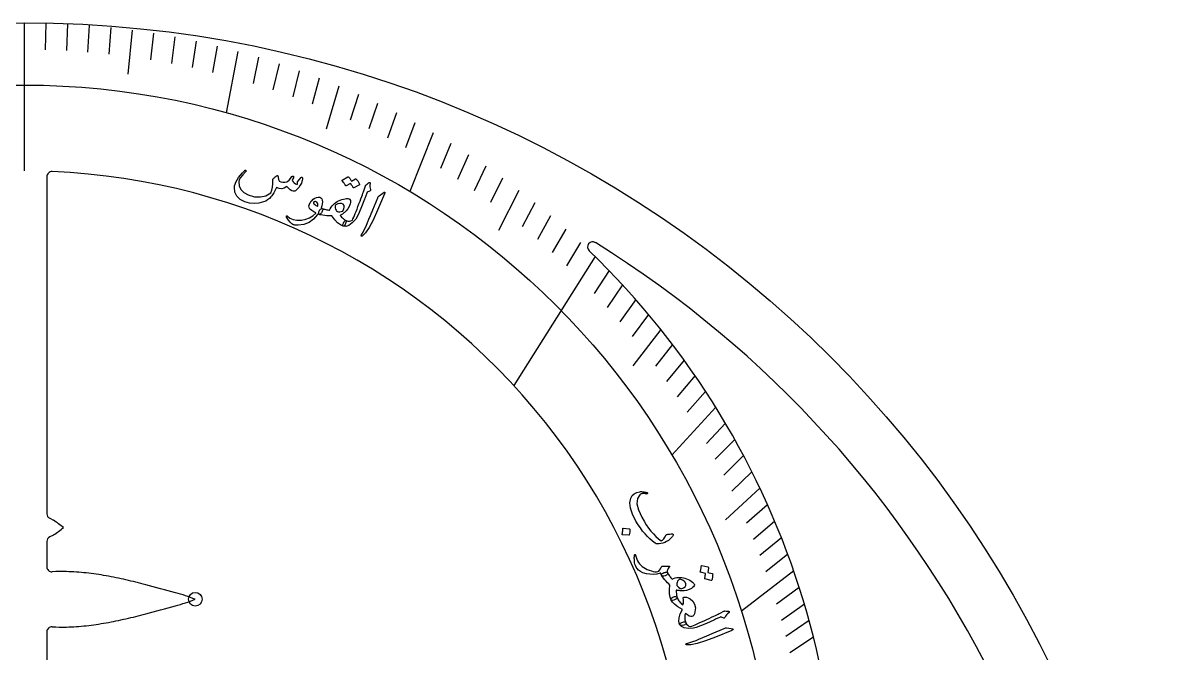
# Model space of a CAD drawing. Header units: millimetres. Extents: x -56 to 56, y -56 to 56.
# Drawn here: x -0.1 to 55.8, y 24.9 to 55.8 of the extents above; entities that cross this region are included whole.
import ezdxf

# ---------------------------------------------------------------- set-up
doc = ezdxf.new("R2010")
doc.units = ezdxf.units.MM
for name, color, linetype in [('CUT_INNER', 6, 'Continuous'), ('CUT_OUTER', 1, 'Continuous'), ('ENGRAVE', 7, 'Continuous'), ('ENGRAVE_FINE', 8, 'Continuous'), ('TEXT', 5, 'Continuous')]:
    doc.layers.add(name, color=color, linetype=linetype)

msp = doc.modelspace()

# ---------------------------------------------------------------- linework, layer by layer
at = {"layer": 'CUT_INNER'}
for points in [[(1.116, 48.267), (1.116, 31.765)], [(1.253, 31.542), (1.441, 31.447), (1.445, 31.444)], [(1.445, 30.726), (1.441, 30.724), (1.253, 30.628)], [(1.116, 30.405), (1.116, 29.172)], [(1.116, 25.979), (1.116, 16.587)]]:
    msp.add_lwpolyline(points, dxfattribs=at)
for centre, radius, start, end in [((1.366, 48.267), 0.25, 87.7148, 180), ((0, 15.945), 32.601, 349.4075, 87.5813), ((0, 0), 53.01, 291.484, 58.1667), ((27.828, 44.824), 0.25, 58.1854, 226.865), ((0.001, 15.946), 39.854, 347.8109, 46.056), ((1.366, 31.765), 0.25, 180, 243.0883), ((-2.549, 25.543), 7.126, 51.0604, 55.9125), ((-1.935, 35.799), 6.096, 303.6772, 309.3499), ((1.366, 30.405), 0.25, 116.9117, 180), ((1.366, 29.172), 0.25, 180, 272.7834), ((1.826, 21.801), 7.136, 87.9925, 93.5972), ((1.776, 17.396), 11.54, 83.6829, 88.5111), ((1.428, 14.273), 14.683, 79.8498, 83.6745), ((0.388, 8.464), 20.584, 77.0944, 79.8499), ((-2.362, -3.561), 32.92, 75.3644, 77.1026), ((-11.209, -37.316), 67.814, 74.06341, 75.33844), ((5.263, 35.478), 8.495, 284.6346, 291.5224), ((5.266, 19.681), 8.486, 68.4758, 75.3619), ((-2.354, 58.679), 32.885, 282.8921, 284.6339), ((-10.213, 88.826), 64.04, 284.62257, 285.97285), ((1.777, 37.743), 11.528, 271.4577, 276.296), ((1.431, 40.861), 14.665, 276.3045, 280.1384), ((0.393, 46.663), 20.559, 280.1383, 282.9003), ((1.366, 25.979), 0.25, 87.2166, 180), ((1.825, 33.331), 7.116, 266.4005, 271.974)]:
    msp.add_arc(centre, radius, start, end, dxfattribs=at)
at = {"layer": 'CUT_OUTER'}
msp.add_circle((0, 0), 55.8, dxfattribs=at)
at = {"layer": 'ENGRAVE'}
for points in [[(0, 55.8), (0, 48.546)], [(10.467, 54.401), (9.889, 51.4)], [(20.019, 50.407), (18.881, 47.542)], [(27.946, 44.361), (23.967, 38.045)], [(33.854, 36.976), (31.71, 34.635)], [(37.667, 28.967), (35.109, 26.999)]]:
    msp.add_lwpolyline(points, dxfattribs=at)
for centre, radius in [((0, 15.945), 36.808), ((8.381, 27.576), 0.335)]:
    msp.add_circle(centre, radius, dxfattribs=at)
at = {"layer": 'ENGRAVE_FINE'}
for points in [[(1.062, 55.786), (1.038, 54.48)], [(2.124, 55.743), (2.074, 54.438)], [(3.184, 55.673), (3.109, 54.369)], [(4.24, 55.574), (4.141, 54.271)], [(5.293, 55.447), (5.086, 53.279)], [(6.341, 55.292), (6.192, 53.994)], [(7.383, 55.11), (7.21, 53.814)], [(8.419, 54.901), (8.221, 53.608)], [(9.447, 54.664), (9.224, 53.374)], [(11.477, 54.112), (11.205, 52.83)], [(12.477, 53.797), (12.181, 52.519)], [(13.466, 53.456), (13.146, 52.184)], [(14.443, 53.091), (14.099, 51.824)], [(15.408, 52.701), (14.793, 50.598)], [(16.36, 52.288), (15.967, 51.032)], [(17.297, 51.851), (16.88, 50.602)], [(18.22, 51.392), (17.779, 50.149)], [(19.127, 50.91), (18.663, 49.675)], [(20.894, 49.884), (20.383, 48.665)], [(21.752, 49.341), (21.218, 48.13)], [(22.592, 48.778), (22.035, 47.576)], [(23.414, 48.197), (22.834, 47.004)], [(24.218, 47.598), (23.213, 45.624)], [(25.003, 46.982), (24.378, 45.807)], [(25.768, 46.349), (25.121, 45.185)], [(26.514, 45.701), (25.845, 44.547)], [(27.24, 45.038), (26.549, 43.895)], [(28.631, 43.67), (27.896, 42.55)], [(29.296, 42.967), (28.54, 41.859)], [(29.939, 42.252), (29.163, 41.156)], [(30.562, 41.526), (29.765, 40.442)], [(31.164, 40.789), (29.799, 39.003)], [(31.744, 40.043), (30.906, 38.986)], [(32.304, 39.288), (31.445, 38.244)], [(32.842, 38.525), (31.963, 37.494)], [(33.358, 37.754), (32.461, 36.738)], [(34.329, 36.192), (33.393, 35.206)], [(34.782, 35.403), (33.827, 34.431)], [(35.215, 34.609), (34.242, 33.653)], [(35.626, 33.811), (34.635, 32.87)], [(36.017, 33.009), (34.333, 31.466)], [(36.388, 32.204), (35.361, 31.296)], [(36.737, 31.397), (35.694, 30.505)], [(37.067, 30.588), (36.007, 29.713)], [(37.377, 29.778), (36.3, 28.92)], [(37.938, 28.156), (36.829, 27.332)], [(38.19, 27.345), (37.065, 26.54)], [(38.422, 26.535), (37.282, 25.747)], [(38.636, 25.726), (37.481, 24.957)]]:
    msp.add_lwpolyline(points, dxfattribs=at)
at = {"layer": 'TEXT'}
for points in [[(13.544, 48.218), (13.556, 48.23), (13.567, 48.236), (13.579, 48.239), (13.59, 48.236), (13.604, 48.229), (13.613, 48.219), (13.619, 48.207), (13.622, 48.192), (13.624, 48.144), (13.616, 48.088), (13.599, 48.025), (13.572, 47.955), (13.517, 47.844), (13.45, 47.745), (13.371, 47.658), (13.281, 47.582), (13.254, 47.566), (13.228, 47.556), (13.203, 47.551), (13.178, 47.553), (13.097, 47.581), (13.017, 47.63), (12.94, 47.7), (12.863, 47.792), (12.736, 47.712), (12.608, 47.676), (12.482, 47.683), (12.355, 47.733), (12.324, 47.666), (12.292, 47.602), (12.26, 47.541), (12.226, 47.483), (12.192, 47.429), (12.157, 47.377), (12.121, 47.328), (12.084, 47.281), (12.008, 47.2), (11.921, 47.131), (11.825, 47.074), (11.718, 47.03), (11.486, 46.971), (11.258, 46.953), (11.033, 46.975), (10.812, 47.037), (10.579, 47.156), (10.415, 47.312), (10.32, 47.506), (10.294, 47.74), (10.305, 47.818), (10.331, 47.905), (10.372, 48.003), (10.428, 48.11), (10.5, 48.224), (10.586, 48.339), (10.687, 48.455), (10.803, 48.571), (10.811, 48.578), (10.82, 48.582), (10.829, 48.583), (10.839, 48.581), (10.848, 48.577), (10.856, 48.572), (10.861, 48.565), (10.865, 48.557), (10.866, 48.548), (10.864, 48.538), (10.86, 48.529), (10.853, 48.521), (10.703, 48.365), (10.595, 48.232), (10.531, 48.12), (10.508, 48.032), (10.528, 47.814), (10.611, 47.633), (10.757, 47.488), (10.966, 47.377), (11.281, 47.288), (11.571, 47.274), (11.836, 47.334), (12.079, 47.471), (12.129, 47.602), (12.161, 47.749), (12.175, 47.912), (12.17, 48.09), (12.168, 48.108), (12.168, 48.124), (12.173, 48.136), (12.18, 48.146), (12.211, 48.176), (12.241, 48.204), (12.269, 48.23), (12.296, 48.254), (12.321, 48.276), (12.344, 48.294), (12.364, 48.31), (12.383, 48.324), (12.393, 48.329), (12.401, 48.329), (12.409, 48.325), (12.414, 48.316), (12.417, 48.31), (12.42, 48.3), (12.424, 48.288), (12.428, 48.273), (12.433, 48.255), (12.438, 48.233), (12.442, 48.21), (12.447, 48.183), (12.456, 48.131), (12.466, 48.093), (12.477, 48.067), (12.487, 48.054), (12.57, 48.014), (12.661, 47.995), (12.76, 47.997), (12.868, 48.021), (12.914, 48.047), (12.97, 48.097), (13.036, 48.172), (13.11, 48.271), (13.118, 48.281), (13.127, 48.287), (13.137, 48.291), (13.15, 48.293), (13.161, 48.293), (13.171, 48.29), (13.179, 48.285), (13.186, 48.278), (13.191, 48.253), (13.18, 48.213), (13.154, 48.158), (13.113, 48.088), (13.162, 48.021), (13.222, 47.966), (13.292, 47.922), (13.372, 47.89), (13.381, 47.914), (13.386, 47.935), (13.387, 47.952), (13.384, 47.965), (13.38, 47.978), (13.379, 47.99), (13.381, 48), (13.387, 48.009)], [(16.227, 48.155), (16.233, 48.157), (16.24, 48.156), (16.248, 48.153), (16.256, 48.148), (16.283, 48.12), (16.308, 48.092), (16.331, 48.062), (16.352, 48.032), (16.372, 48.002), (16.391, 47.969), (16.408, 47.936), (16.424, 47.901), (16.425, 47.892), (16.424, 47.884), (16.42, 47.877), (16.412, 47.871), (16.135, 47.714), (16.129, 47.713), (16.123, 47.716), (16.116, 47.723), (16.109, 47.735), (16.105, 47.744), (16.097, 47.758), (16.086, 47.776), (16.072, 47.799), (16.054, 47.826), (16.032, 47.858), (16.007, 47.896), (15.979, 47.938), (15.762, 47.814), (15.754, 47.811), (15.746, 47.813), (15.738, 47.821), (15.731, 47.833), (15.725, 47.844), (15.716, 47.861), (15.702, 47.883), (15.685, 47.911), (15.663, 47.945), (15.637, 47.985), (15.606, 48.032), (15.57, 48.084), (15.568, 48.091), (15.568, 48.097), (15.571, 48.101), (15.576, 48.104), (15.85, 48.256), (15.856, 48.258), (15.863, 48.258), (15.871, 48.255), (15.879, 48.249), (15.903, 48.227), (15.925, 48.204), (15.945, 48.18), (15.964, 48.155), (15.981, 48.129), (15.997, 48.103), (16.012, 48.076), (16.025, 48.048)], [(16.736, 47.866), (16.785, 47.905), (16.823, 47.936), (16.851, 47.959), (16.868, 47.974), (16.881, 47.984), (16.892, 47.989), (16.904, 47.989), (16.916, 47.985), (16.927, 47.977), (16.934, 47.966), (16.937, 47.952), (16.935, 47.935), (16.927, 47.854), (16.928, 47.777), (16.937, 47.704), (16.955, 47.635), (16.959, 47.613), (16.953, 47.595), (16.938, 47.579), (16.913, 47.565), (16.791, 47.507), (16.773, 47.461), (16.756, 47.417), (16.738, 47.373), (16.721, 47.329), (16.705, 47.287), (16.689, 47.245), (16.673, 47.204), (16.658, 47.164), (16.516, 46.793), (16.397, 46.508), (16.302, 46.307), (16.23, 46.191), (16.056, 46.005), (15.895, 45.884), (15.747, 45.829), (15.612, 45.839), (15.609, 45.841), (15.605, 45.843), (15.602, 45.844), (15.599, 45.846), (15.59, 45.873), (15.6, 45.919), (15.627, 45.984), (15.673, 46.069), (15.692, 46.099), (15.713, 46.117), (15.735, 46.124), (15.758, 46.119), (15.844, 46.094), (15.924, 46.089), (15.998, 46.102), (16.066, 46.136), (16.098, 46.202), (16.132, 46.278), (16.169, 46.365), (16.209, 46.461), (16.251, 46.567), (16.296, 46.682), (16.343, 46.806), (16.392, 46.94), (16.442, 47.071), (16.486, 47.188), (16.524, 47.293), (16.558, 47.384), (16.586, 47.463), (16.609, 47.528), (16.628, 47.579), (16.643, 47.617), (16.704, 47.811), (16.712, 47.829), (16.72, 47.844), (16.728, 47.856), (16.736, 47.866)], [(17.556, 47.462), (17.619, 47.502), (17.654, 47.508), (17.664, 47.481), (17.646, 47.42), (17.298, 46.629), (17.081, 46.146), (16.883, 45.773), (16.704, 45.512), (16.547, 45.36), (16.529, 45.351), (16.515, 45.348), (16.507, 45.351), (16.503, 45.361), (16.503, 45.372), (16.506, 45.386), (16.512, 45.402), (16.521, 45.419), (16.595, 45.552), (16.668, 45.696), (16.739, 45.852), (16.808, 46.019), (16.827, 46.062), (16.877, 46.179), (16.957, 46.371), (17.068, 46.637), (17.306, 47.231), (17.321, 47.262), (17.338, 47.288), (17.356, 47.311), (17.377, 47.329)], [(14.368, 46.414), (14.172, 46.187), (13.949, 46.024), (13.698, 45.925), (13.42, 45.888), (13.383, 45.888), (13.348, 45.889), (13.313, 45.891), (13.28, 45.895), (13.248, 45.9), (13.217, 45.906), (13.188, 45.913), (13.161, 45.922), (13.099, 45.961), (13.027, 46.035), (12.945, 46.145), (12.851, 46.289), (12.842, 46.308), (12.839, 46.324), (12.842, 46.337), (12.85, 46.347), (12.861, 46.352), (12.873, 46.352), (12.884, 46.346), (12.896, 46.335), (13.013, 46.23), (13.166, 46.164), (13.356, 46.136), (13.583, 46.145), (13.784, 46.184), (13.967, 46.251), (14.134, 46.349), (14.283, 46.477), (14.286, 46.483), (14.286, 46.488), (14.284, 46.493), (14.281, 46.497), (14.177, 46.554), (14.091, 46.609), (14.024, 46.663), (13.976, 46.715), (13.947, 46.776), (13.943, 46.844), (13.963, 46.919), (14.007, 47.002), (14.014, 47.012), (14.021, 47.023), (14.029, 47.033), (14.037, 47.044), (14.046, 47.055), (14.056, 47.066), (14.066, 47.078), (14.077, 47.09), (14.156, 47.164), (14.236, 47.219), (14.316, 47.255), (14.398, 47.271), (14.473, 47.266), (14.53, 47.239), (14.571, 47.19), (14.595, 47.118), (14.604, 47.029), (14.597, 46.935), (14.575, 46.833), (14.538, 46.726), (14.544, 46.723), (14.55, 46.72), (14.556, 46.718), (14.562, 46.716), (14.568, 46.714), (14.574, 46.712), (14.58, 46.709), (14.586, 46.707), (14.606, 46.692), (14.616, 46.67), (14.616, 46.642), (14.608, 46.607), (14.595, 46.571), (14.577, 46.535), (14.556, 46.501), (14.531, 46.469), (14.506, 46.442), (14.484, 46.424), (14.465, 46.416), (14.45, 46.418), (14.39, 46.446), (14.387, 46.44), (14.383, 46.433), (14.376, 46.425), (14.368, 46.414)], [(14.384, 46.84), (14.378, 46.914), (14.361, 46.972), (14.332, 47.015), (14.293, 47.041), (14.264, 47.046), (14.236, 47.046), (14.21, 47.04), (14.184, 47.029), (14.174, 47.022), (14.168, 47.012), (14.167, 46.998), (14.17, 46.982), (14.189, 46.938), (14.227, 46.897), (14.284, 46.858), (14.36, 46.821), (14.368, 46.819), (14.375, 46.821), (14.381, 46.829), (14.384, 46.84)], [(15.925, 47.175), (15.93, 47.172), (15.934, 47.17), (15.937, 47.167), (15.94, 47.165), (15.943, 47.162), (15.946, 47.16), (15.948, 47.157), (15.951, 47.154), (15.971, 47.108), (15.98, 47.055), (15.976, 46.996), (15.961, 46.931), (15.913, 46.808), (15.85, 46.698), (15.771, 46.599), (15.678, 46.512), (15.654, 46.493), (15.629, 46.474), (15.604, 46.456), (15.577, 46.438), (15.55, 46.42), (15.522, 46.403), (15.493, 46.386), (15.464, 46.37), (15.503, 46.329), (15.541, 46.291), (15.579, 46.256), (15.616, 46.223), (15.652, 46.193), (15.688, 46.165), (15.723, 46.141), (15.758, 46.119), (15.769, 46.107), (15.772, 46.087), (15.767, 46.059), (15.754, 46.022), (15.714, 45.934), (15.676, 45.874), (15.642, 45.842), (15.612, 45.839), (15.481, 45.908), (15.348, 46.015), (15.211, 46.16), (15.07, 46.343), (14.992, 46.345), (14.908, 46.349), (14.816, 46.357), (14.716, 46.368), (14.618, 46.381), (14.54, 46.394), (14.483, 46.407), (14.447, 46.419), (14.431, 46.432), (14.422, 46.452), (14.42, 46.48), (14.424, 46.516), (14.428, 46.535), (14.433, 46.554), (14.44, 46.572), (14.449, 46.589), (14.458, 46.606), (14.468, 46.623), (14.478, 46.639), (14.489, 46.656), (14.514, 46.683), (14.538, 46.701), (14.56, 46.708), (14.582, 46.705), (14.631, 46.692), (14.679, 46.68), (14.726, 46.669), (14.772, 46.659), (14.818, 46.65), (14.863, 46.642), (14.909, 46.634), (14.954, 46.627), (14.982, 46.701), (15.023, 46.773), (15.075, 46.842), (15.138, 46.909), (15.197, 46.959), (15.259, 47.005), (15.325, 47.046), (15.395, 47.083), (15.469, 47.116), (15.548, 47.144), (15.631, 47.167), (15.718, 47.185), (15.784, 47.193), (15.84, 47.194), (15.887, 47.188), (15.925, 47.175)], [(15.614, 46.915), (15.538, 46.948), (15.453, 46.956), (15.36, 46.937), (15.259, 46.892), (15.236, 46.872), (15.223, 46.84), (15.219, 46.794), (15.226, 46.736), (15.242, 46.677), (15.267, 46.628), (15.299, 46.59), (15.338, 46.563), (15.389, 46.547), (15.451, 46.544), (15.523, 46.556), (15.607, 46.581), (15.655, 46.688), (15.673, 46.779), (15.659, 46.855), (15.614, 46.915)], [(31.765, 30.715), (31.748, 30.681), (31.728, 30.647), (31.704, 30.614), (31.676, 30.581), (31.645, 30.549), (31.61, 30.518), (31.573, 30.488), (31.532, 30.458), (31.447, 30.405), (31.358, 30.361), (31.267, 30.326), (31.172, 30.3), (31.083, 30.286), (31.007, 30.286), (30.942, 30.298), (30.89, 30.324), (30.76, 30.421), (30.634, 30.529), (30.51, 30.648), (30.39, 30.777), (30.274, 30.916), (30.162, 31.067), (30.052, 31.229), (29.947, 31.402), (29.775, 31.74), (29.675, 32.04), (29.649, 32.303), (29.698, 32.532), (29.768, 32.655), (29.864, 32.747), (29.988, 32.81), (30.14, 32.843), (30.175, 32.846), (30.212, 32.846), (30.251, 32.845), (30.292, 32.841), (30.334, 32.836), (30.378, 32.829), (30.424, 32.82), (30.472, 32.81), (30.486, 32.805), (30.497, 32.798), (30.505, 32.789), (30.51, 32.778), (30.511, 32.769), (30.509, 32.76), (30.505, 32.751), (30.497, 32.742), (30.489, 32.736), (30.48, 32.732), (30.469, 32.731), (30.458, 32.733), (30.412, 32.742), (30.366, 32.748), (30.321, 32.751), (30.276, 32.75), (30.236, 32.744), (30.2, 32.733), (30.169, 32.717), (30.142, 32.695), (30.021, 32.503), (29.998, 32.256), (30.07, 31.954), (30.235, 31.594), (30.342, 31.404), (30.451, 31.228), (30.565, 31.064), (30.681, 30.913), (30.802, 30.774), (30.926, 30.648), (31.055, 30.534), (31.188, 30.432), (31.248, 30.475), (31.307, 30.539), (31.365, 30.623), (31.422, 30.728), (31.429, 30.734), (31.445, 30.741), (31.469, 30.748), (31.501, 30.757), (31.505, 30.757), (31.508, 30.757), (31.51, 30.758), (31.512, 30.758), (31.558, 30.767), (31.61, 30.773), (31.67, 30.776), (31.736, 30.777), (31.758, 30.773), (31.77, 30.762), (31.773, 30.743), (31.765, 30.715)], [(29.626, 31.027), (29.632, 31.025), (29.637, 31.021), (29.642, 31.015), (29.645, 31.006), (29.65, 30.934), (29.648, 30.864), (29.638, 30.794), (29.622, 30.725), (29.618, 30.717), (29.612, 30.712), (29.606, 30.709), (29.598, 30.709), (29.288, 30.731), (29.28, 30.733), (29.276, 30.739), (29.274, 30.749), (29.277, 30.762), (29.279, 30.774), (29.281, 30.792), (29.285, 30.816), (29.288, 30.847), (29.293, 30.885), (29.297, 30.93), (29.302, 30.982), (29.307, 31.042), (29.309, 31.05), (29.312, 31.056), (29.317, 31.058), (29.323, 31.058)], [(31.25, 29.195), (31.55, 29.205), (31.576, 29.203), (31.59, 29.197), (31.594, 29.186), (31.587, 29.172), (31.553, 29.126), (31.525, 29.083), (31.503, 29.044), (31.488, 29.009), (31.479, 28.974), (31.477, 28.939), (31.482, 28.904), (31.493, 28.868), (31.498, 28.831), (31.481, 28.796), (31.442, 28.763), (31.381, 28.733), (31.316, 28.712), (31.265, 28.707), (31.226, 28.72), (31.201, 28.748), (31.189, 28.773), (31.178, 28.799), (31.167, 28.826), (31.157, 28.853), (31.154, 28.857), (31.149, 28.86), (31.141, 28.861), (31.131, 28.861), (30.971, 28.814), (30.805, 28.794), (30.633, 28.799), (30.456, 28.829), (30.292, 28.877), (30.162, 28.934), (30.065, 29), (30.002, 29.077), (29.959, 29.156), (29.925, 29.231), (29.9, 29.302), (29.884, 29.368), (29.879, 29.402), (29.875, 29.439), (29.871, 29.479), (29.869, 29.521), (29.867, 29.567), (29.866, 29.615), (29.868, 29.666), (29.87, 29.719), (29.871, 29.733), (29.873, 29.744), (29.877, 29.752), (29.883, 29.759), (29.892, 29.765), (29.901, 29.769), (29.908, 29.769), (29.915, 29.766), (29.922, 29.761), (29.927, 29.755), (29.93, 29.747), (29.932, 29.737), (29.956, 29.631), (29.987, 29.536), (30.025, 29.452), (30.071, 29.379), (30.127, 29.311), (30.189, 29.248), (30.258, 29.189), (30.334, 29.136), (30.416, 29.086), (30.504, 29.041), (30.599, 29), (30.7, 28.962), (30.788, 28.939), (30.871, 28.926), (30.949, 28.924), (31.022, 28.931), (31.065, 28.956), (31.107, 29.001), (31.148, 29.067), (31.187, 29.154), (31.197, 29.17), (31.21, 29.183), (31.228, 29.191), (31.25, 29.195)], [(33.684, 28.836), (33.69, 28.833), (33.694, 28.828), (33.698, 28.821), (33.701, 28.811), (33.702, 28.773), (33.701, 28.735), (33.698, 28.697), (33.694, 28.661), (33.688, 28.625), (33.68, 28.588), (33.67, 28.552), (33.659, 28.516), (33.654, 28.508), (33.648, 28.503), (33.64, 28.501), (33.63, 28.502), (33.319, 28.572), (33.314, 28.575), (33.311, 28.581), (33.311, 28.591), (33.314, 28.605), (33.317, 28.614), (33.321, 28.63), (33.325, 28.651), (33.33, 28.677), (33.335, 28.709), (33.34, 28.748), (33.347, 28.792), (33.354, 28.843), (33.111, 28.897), (33.103, 28.9), (33.098, 28.907), (33.098, 28.918), (33.101, 28.932), (33.104, 28.944), (33.108, 28.963), (33.113, 28.988), (33.119, 29.021), (33.126, 29.06), (33.133, 29.108), (33.142, 29.163), (33.151, 29.225), (33.154, 29.233), (33.157, 29.237), (33.163, 29.238), (33.169, 29.237), (33.473, 29.165), (33.479, 29.162), (33.484, 29.157), (33.488, 29.149), (33.491, 29.14), (33.493, 29.108), (33.494, 29.076), (33.492, 29.044), (33.489, 29.013), (33.485, 28.982), (33.479, 28.952), (33.472, 28.922), (33.463, 28.893)], [(32.801, 28.314), (32.803, 28.309), (32.804, 28.305), (32.805, 28.301), (32.806, 28.297), (32.806, 28.293), (32.806, 28.289), (32.806, 28.285), (32.806, 28.282), (32.79, 28.234), (32.761, 28.189), (32.719, 28.148), (32.664, 28.11), (32.545, 28.052), (32.424, 28.012), (32.3, 27.992), (32.172, 27.991), (32.142, 27.993), (32.111, 27.996), (32.079, 27.999), (32.047, 28.004), (32.016, 28.009), (31.983, 28.015), (31.951, 28.022), (31.918, 28.029), (31.919, 27.973), (31.922, 27.919), (31.926, 27.868), (31.931, 27.819), (31.938, 27.772), (31.946, 27.728), (31.955, 27.686), (31.967, 27.647), (31.967, 27.63), (31.956, 27.613), (31.933, 27.596), (31.899, 27.578), (31.809, 27.539), (31.741, 27.52), (31.695, 27.52), (31.67, 27.538), (31.62, 27.677), (31.593, 27.846), (31.59, 28.045), (31.609, 28.276), (31.552, 28.328), (31.493, 28.389), (31.43, 28.457), (31.364, 28.532), (31.3, 28.608), (31.252, 28.67), (31.218, 28.718), (31.199, 28.751), (31.196, 28.771), (31.203, 28.792), (31.22, 28.815), (31.247, 28.838), (31.263, 28.85), (31.28, 28.86), (31.297, 28.868), (31.315, 28.876), (31.333, 28.882), (31.352, 28.888), (31.371, 28.893), (31.39, 28.897), (31.427, 28.901), (31.456, 28.898), (31.477, 28.888), (31.491, 28.871), (31.519, 28.829), (31.546, 28.788), (31.573, 28.748), (31.601, 28.709), (31.629, 28.672), (31.657, 28.635), (31.685, 28.599), (31.714, 28.564), (31.785, 28.599), (31.863, 28.625), (31.948, 28.641), (32.04, 28.648), (32.117, 28.645), (32.194, 28.637), (32.271, 28.623), (32.347, 28.604), (32.424, 28.578), (32.501, 28.546), (32.578, 28.507), (32.655, 28.461), (32.709, 28.423), (32.751, 28.386), (32.782, 28.35), (32.801, 28.314)], [(32.396, 28.332), (32.362, 28.408), (32.304, 28.47), (32.223, 28.519), (32.118, 28.554), (32.088, 28.555), (32.056, 28.54), (32.023, 28.508), (31.988, 28.461), (31.961, 28.406), (31.946, 28.354), (31.944, 28.304), (31.955, 28.257), (31.982, 28.211), (32.026, 28.168), (32.087, 28.127), (32.165, 28.09), (32.273, 28.136), (32.348, 28.192), (32.389, 28.257), (32.396, 28.332)], [(32.382, 26.444), (32.39, 26.393), (32.379, 26.354), (32.347, 26.325), (32.297, 26.308), (32.212, 26.298), (32.148, 26.302), (32.105, 26.318), (32.081, 26.347), (32.046, 26.502), (32.057, 26.674), (32.116, 26.863), (32.221, 27.069), (32.003, 27.208), (31.839, 27.332), (31.728, 27.442), (31.67, 27.538), (31.665, 27.575), (31.678, 27.612), (31.709, 27.648), (31.758, 27.684), (31.829, 27.716), (31.887, 27.72), (31.933, 27.697), (31.967, 27.647), (31.99, 27.598), (32.016, 27.552), (32.046, 27.506), (32.078, 27.463), (32.114, 27.422), (32.153, 27.382), (32.195, 27.345), (32.241, 27.309), (32.268, 27.382), (32.281, 27.465), (32.28, 27.556), (32.266, 27.655), (32.267, 27.665), (32.272, 27.673), (32.282, 27.68), (32.296, 27.685), (32.353, 27.688), (32.421, 27.674), (32.501, 27.644), (32.593, 27.597), (32.733, 27.481), (32.82, 27.335), (32.854, 27.161), (32.833, 26.959), (32.806, 26.867), (32.773, 26.799), (32.733, 26.754), (32.686, 26.732), (32.628, 26.733), (32.556, 26.758), (32.469, 26.809), (32.369, 26.884), (32.34, 26.797), (32.333, 26.694), (32.346, 26.577), (32.382, 26.444)], [(34.303, 27.005), (34.365, 26.999), (34.414, 26.995), (34.45, 26.992), (34.474, 26.99), (34.489, 26.988), (34.501, 26.984), (34.509, 26.976), (34.515, 26.965), (34.517, 26.951), (34.514, 26.938), (34.506, 26.927), (34.494, 26.915), (34.431, 26.863), (34.378, 26.808), (34.333, 26.749), (34.297, 26.687), (34.285, 26.669), (34.268, 26.66), (34.246, 26.659), (34.219, 26.667), (34.091, 26.711), (34.046, 26.691), (34.002, 26.671), (33.959, 26.652), (33.917, 26.633), (33.875, 26.614), (33.835, 26.596), (33.795, 26.577), (33.756, 26.559), (33.395, 26.394), (33.11, 26.274), (32.901, 26.197), (32.769, 26.165), (32.514, 26.154), (32.314, 26.18), (32.17, 26.245), (32.081, 26.347), (32.08, 26.35), (32.079, 26.353), (32.078, 26.357), (32.077, 26.36), (32.089, 26.386), (32.128, 26.412), (32.194, 26.439), (32.285, 26.468), (32.32, 26.476), (32.348, 26.474), (32.368, 26.464), (32.382, 26.444), (32.426, 26.366), (32.479, 26.306), (32.541, 26.264), (32.613, 26.24), (32.682, 26.265), (32.76, 26.295), (32.847, 26.331), (32.943, 26.372), (33.047, 26.418), (33.16, 26.469), (33.28, 26.525), (33.409, 26.585), (33.536, 26.644), (33.65, 26.697), (33.751, 26.745), (33.838, 26.787), (33.913, 26.823), (33.976, 26.853), (34.025, 26.876), (34.062, 26.893), (34.242, 26.989), (34.26, 26.997), (34.276, 27.002), (34.291, 27.005), (34.303, 27.005)], [(34.605, 26.143), (34.678, 26.128), (34.708, 26.107), (34.695, 26.081), (34.64, 26.05), (33.838, 25.73), (33.344, 25.536), (32.942, 25.409), (32.632, 25.348), (32.413, 25.35), (32.393, 25.356), (32.382, 25.363), (32.378, 25.371), (32.382, 25.38), (32.39, 25.389), (32.402, 25.397), (32.417, 25.404), (32.436, 25.41), (32.581, 25.453), (32.734, 25.505), (32.894, 25.566), (33.06, 25.637), (33.104, 25.654), (33.222, 25.703), (33.414, 25.784), (33.679, 25.896), (34.266, 26.153), (34.297, 26.165), (34.328, 26.172), (34.357, 26.175), (34.384, 26.173)]]:
    msp.add_lwpolyline(points, close=True, dxfattribs=at)

doc.saveas('drawing.dxf')
